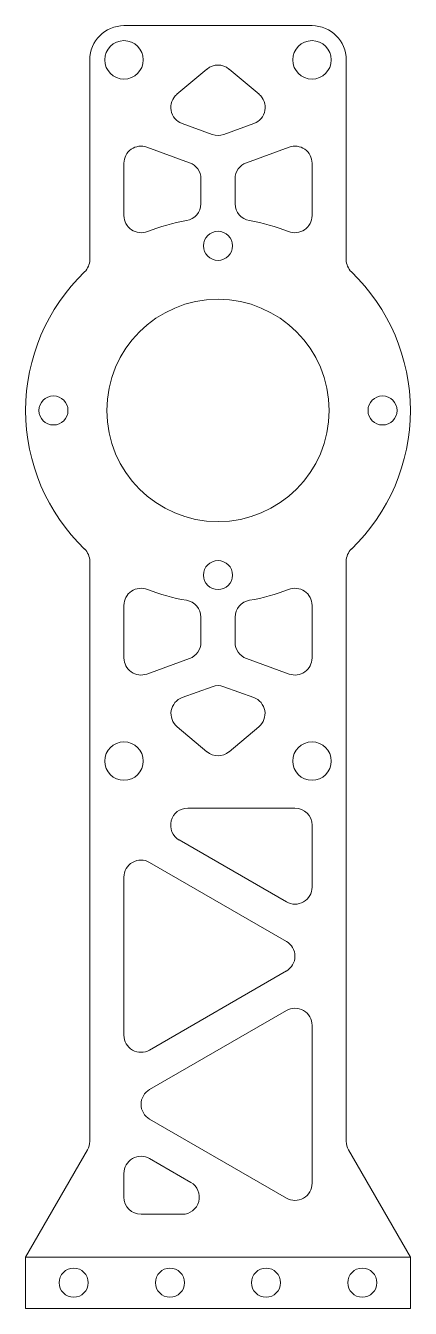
# Model space of a CAD drawing. Header units: millimetres. Extents: x -38 to 8, y 0 to 150.
import ezdxf

# ---------------------------------------------------------------- set-up
doc = ezdxf.new("R2010")
doc.units = ezdxf.units.MM

msp = doc.modelspace()

# ---------------------------------------------------------------- linework, layer by layer
at = {"color": 7, "linetype": 'Continuous', "lineweight": 15}
for p, q in [((-26, 150), (-4, 150)), ((-30, 146), (-30, 122.64)), ((0, 146), (0, 122.64)), ((-19.81, 141.97), (-16.29, 144.92)), ((-13.71, 144.92), (-10.19, 141.97)), ((-15.68, 137.27), (-19.21, 138.55)), ((-10.79, 138.55), (-14.32, 137.27)), ((-23.32, 135.79), (-18.32, 133.97)), ((-11.68, 133.97), (-6.68, 135.79)), ((-26, 127.79), (-26, 133.91)), ((-4, 133.91), (-4, 127.79)), ((-17, 132.09), (-17, 129.17)), ((-13, 129.17), (-13, 132.09)), ((-30, 87.36), (-30, 19.53)), ((0, 87.36), (0, 19.53)), ((-26, 76.06), (-26, 82.21)), ((-4, 82.21), (-4, 76.06)), ((-17, 80.83), (-17, 77.88)), ((-13, 77.88), (-13, 80.83)), ((-18.32, 76), (-23.32, 74.18)), ((-6.68, 74.18), (-11.68, 76)), ((-19.18, 71.43), (-15.68, 72.7)), ((-14.32, 72.7), (-10.82, 71.43)), ((-16.29, 65.08), (-19.79, 68.02)), ((-10.21, 68.02), (-13.71, 65.08)), ((-18.54, 58.5), (-6, 58.5)), ((-4, 56.5), (-4, 49.26)), ((-7, 47.53), (-19.54, 54.77)), ((-23, 52.15), (-7, 42.91)), ((-26, 31.94), (-26, 50.42)), ((-7, 39.45), (-23, 30.21)), ((-23, 25.59), (-7, 34.83)), ((-4, 33.1), (-4, 14.62)), ((-7, 12.89), (-23, 22.13)), ((-30.27, 18.53), (-37.5, 6)), ((7.5, 6), (0.27, 18.53)), ((-23, 17.51), (-18.19, 14.73)), ((-26, 13), (-26, 15.78)), ((-19.19, 11), (-24, 11)), ((7.5, 6), (-37.5, 6)), ((-37.5, 6), (-37.5, 0)), ((7.5, 0), (7.5, 6)), ((-37.5, 0), (7.5, 0))]:
    msp.add_line(p, q, dxfattribs=at)
for centre, radius in [((-26, 146), 2.25), ((-4, 146), 2.25), ((-15, 124.25), 1.7), ((-15, 105), 13), ((-34.25, 105), 1.7), ((4.25, 105), 1.7), ((-15, 85.75), 1.7), ((-26, 64), 2.25), ((-4, 64), 2.25), ((-31.88, 3), 1.7), ((-20.62, 3), 1.7), ((-9.38, 3), 1.7), ((1.88, 3), 1.7)]:
    msp.add_circle(centre, radius, dxfattribs=at)
for centre, radius, start, end in [((-4, 146), 4, 0, 90), ((-26, 146), 4, 90, 180), ((-15, 143.39), 2, 50, 130), ((-18.52, 140.43), 2, 130, 250), ((-11.48, 140.43), 2, 290, 50), ((-15, 139.15), 2, 250, 290), ((-24, 133.91), 2, 70, 180), ((-6, 133.91), 2, 0, 110), ((-19, 132.09), 2, 0, 70), ((-11, 132.09), 2, 110, 180), ((-19, 129.17), 2, 279.3965, 0), ((-11, 129.17), 2, 180, 260.6035), ((-24, 127.79), 2, 180, 291.5521), ((-6, 127.79), 2, 248.4479, 0), ((-15, 105), 22.5, 99.3965, 111.5521), ((-15, 105), 22.5, 68.4479, 80.6035), ((-32, 122.64), 2, 313.9378, 0), ((2, 122.64), 2, 180, 226.0622), ((-15, 105), 22.5, 133.9378, 226.0622), ((-15, 105), 22.5, 313.9378, 46.0622), ((-32, 87.36), 2, 0, 46.0622), ((2, 87.36), 2, 133.9378, 180), ((-24, 82.21), 2, 68.4479, 180), ((-15, 105), 22.5, 248.4479, 260.6035), ((-15, 105), 22.5, 279.3965, 291.5521), ((-6, 82.21), 2, 0, 111.5521), ((-19, 80.83), 2, 0, 80.6035), ((-11, 80.83), 2, 99.3965, 180), ((-19, 77.88), 2, 290, 0), ((-11, 77.88), 2, 180, 250), ((-24, 76.06), 2, 180, 290), ((-6, 76.06), 2, 250, 0), ((-15, 70.82), 2, 70, 110), ((-18.5, 69.55), 2, 110, 230), ((-11.5, 69.55), 2, 310, 70), ((-15, 66.61), 2, 230, 310), ((-18.54, 56.5), 2, 90, 240), ((-6, 56.5), 2, 0, 90), ((-24, 50.42), 2, 60, 180), ((-6, 49.26), 2, 240, 0), ((-8, 41.18), 2, 300, 60), ((-6, 33.1), 2, 0, 120), ((-24, 31.94), 2, 180, 300), ((-22, 23.86), 2, 120, 240), ((-32, 19.53), 2, 330, 0), ((2, 19.53), 2, 180, 210), ((-24, 15.78), 2, 60, 180), ((-19.19, 13), 2, 270, 60), ((-6, 14.62), 2, 240, 0), ((-24, 13), 2, 180, 270)]:
    msp.add_arc(centre, radius, start, end, dxfattribs=at)

doc.saveas('drawing.dxf')
